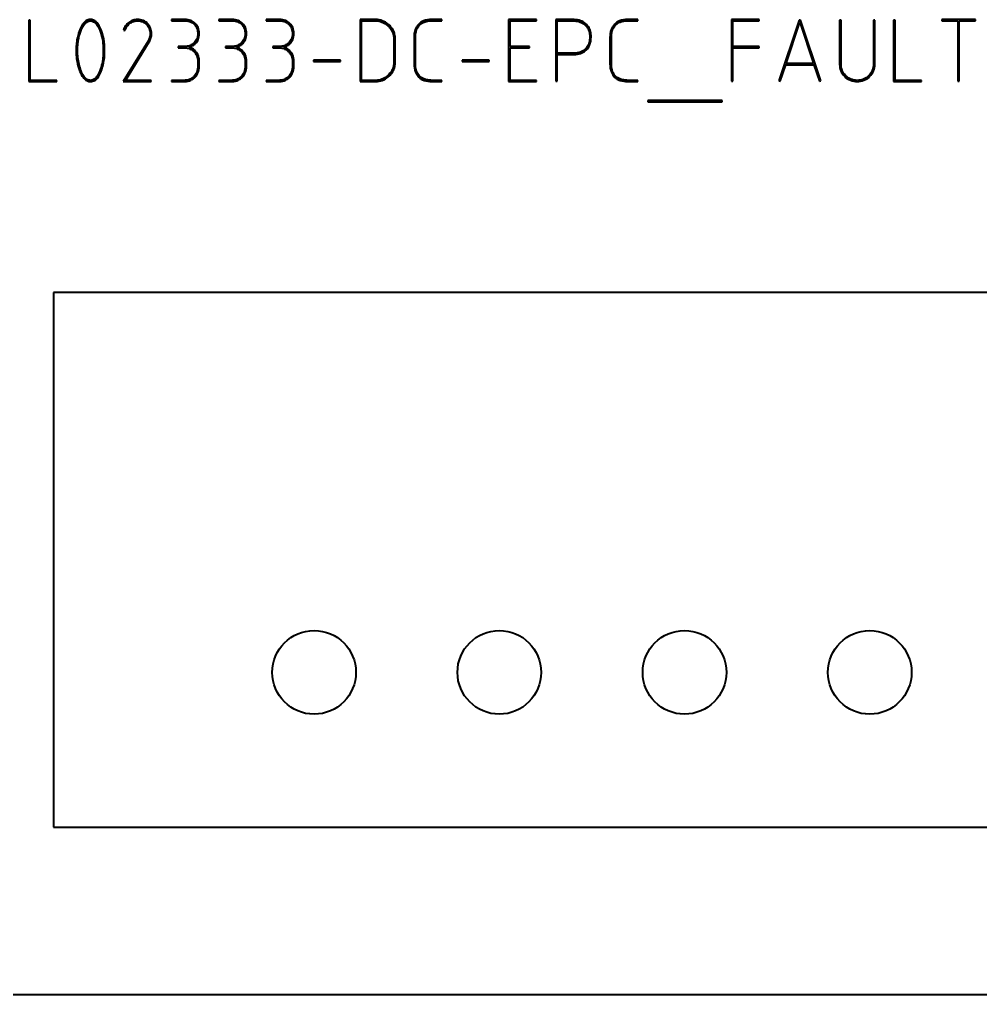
# Model space of a CAD drawing. Header units: millimetres. Extents: x 0 to 5887, y 0 to 4158.
# Drawn here: x 878.6 to 918.14, y 2729.89 to 2769.99 of the extents above; entities that cross this region are included whole.
import ezdxf

# ---------------------------------------------------------------- set-up
doc = ezdxf.new("R2010")
doc.units = ezdxf.units.MM
doc.header["$LTSCALE"] = 7
doc.layers.add('가시적인 것(ISO)', color=3, linetype='Continuous', lineweight=40)

msp = doc.modelspace()

# ---------------------------------------------------------------- linework, layer by layer
at = {"layer": '가시적인 것(ISO)'}
for p, q in [((879.0456, 2769.965), (878.989, 2769.965)), ((878.989, 2769.965), (878.989, 2767.4412)), ((879.0456, 2767.4919), (879.0456, 2769.965)), ((885.4104, 2769.9948), (884.8561, 2769.9948)), ((884.8561, 2769.9948), (884.8561, 2769.9382)), ((884.8561, 2769.9382), (885.4104, 2769.9382)), ((887.3561, 2769.9948), (886.8019, 2769.9948)), ((886.8019, 2769.9948), (886.8019, 2769.9382)), ((886.8019, 2769.9382), (887.3561, 2769.9382)), ((889.3019, 2769.9948), (888.7477, 2769.9948)), ((888.7477, 2769.9948), (888.7477, 2769.9382)), ((888.7477, 2769.9382), (889.3019, 2769.9382)), ((893.2649, 2769.9948), (892.6094, 2769.9948)), ((892.6094, 2769.9948), (892.6094, 2767.4412)), ((892.666, 2769.9382), (893.2649, 2769.9382)), ((892.666, 2767.4919), (892.666, 2769.9382)), ((895.9735, 2769.9948), (895.5534, 2769.9948)), ((895.5534, 2769.9382), (895.9735, 2769.9382)), ((895.9735, 2769.9382), (895.9735, 2769.9948)), ((899.8651, 2769.9948), (898.7238, 2769.9948)), ((898.7238, 2769.9948), (898.7238, 2767.4412)), ((898.7804, 2768.8834), (898.7804, 2769.9382)), ((898.7804, 2769.9382), (899.8651, 2769.9382)), ((899.8651, 2769.9382), (899.8651, 2769.9948)), ((901.3579, 2769.9948), (900.6696, 2769.9948)), ((900.6696, 2769.9948), (900.6696, 2767.465)), ((900.7262, 2768.6063), (900.7262, 2769.9382)), ((900.7262, 2769.9382), (901.3579, 2769.9382)), ((904.0337, 2769.9948), (903.6136, 2769.9948)), ((903.6136, 2769.9382), (904.0337, 2769.9382)), ((904.0337, 2769.9382), (904.0337, 2769.9948)), ((909.0367, 2769.9948), (907.8955, 2769.9948)), ((907.8955, 2769.9948), (907.8955, 2767.465)), ((907.9521, 2768.8834), (907.9521, 2769.9382)), ((907.9521, 2769.9382), (909.0367, 2769.9382)), ((909.0367, 2769.9382), (909.0367, 2769.9948)), ((910.6755, 2769.965), (909.8442, 2767.471)), ((910.7322, 2769.965), (910.6755, 2769.965)), ((911.5635, 2767.471), (910.7322, 2769.965)), ((912.3978, 2769.965), (912.3412, 2769.965)), ((912.3412, 2769.965), (912.3412, 2768.1593)), ((912.3978, 2768.1593), (912.3978, 2769.965)), ((913.7864, 2769.965), (913.7328, 2769.965)), ((913.7328, 2769.965), (913.7328, 2768.1593)), ((913.7864, 2768.1593), (913.7864, 2769.965)), ((914.5641, 2769.965), (914.5641, 2767.4412)), ((914.6207, 2769.965), (914.5641, 2769.965)), ((914.6207, 2767.4919), (914.6207, 2769.965)), ((916.5397, 2769.9948), (916.5397, 2769.9382)), ((917.9282, 2769.9948), (916.5397, 2769.9948)), ((916.5397, 2769.9382), (917.2071, 2769.9382)), ((917.2071, 2769.9382), (917.2071, 2767.465)), ((917.2637, 2767.465), (917.2637, 2769.9382)), ((917.2637, 2769.9382), (917.9282, 2769.9382)), ((917.9282, 2769.9382), (917.9282, 2769.9948)), ((882.8835, 2769.5628), (882.9372, 2769.5449)), ((910.1392, 2768.1861), (910.7024, 2769.8786)), ((910.7024, 2769.8786), (911.2685, 2768.1861)), ((883.8877, 2769.1009), (882.8597, 2767.4412)), ((894.0009, 2769.2022), (894.0009, 2768.2308)), ((894.0546, 2768.2308), (894.0546, 2769.2022)), ((894.8323, 2769.2708), (894.8323, 2768.1623)), ((894.8889, 2768.1623), (894.8889, 2769.2708)), ((902.8925, 2769.2708), (902.8925, 2768.1623)), ((902.9491, 2768.1623), (902.9491, 2769.2708)), ((880.9348, 2768.8178), (880.9348, 2768.6152)), ((880.9914, 2768.6152), (880.9914, 2768.8149)), ((882.0462, 2768.8149), (882.0462, 2768.6152)), ((882.1028, 2768.6152), (882.1028, 2768.8178)), ((882.958, 2767.4919), (883.9354, 2769.0741)), ((885.4759, 2768.8834), (885.1332, 2768.8834)), ((885.1332, 2768.8834), (885.1332, 2768.8298)), ((885.1332, 2768.8298), (885.4759, 2768.8298)), ((887.4217, 2768.8834), (887.079, 2768.8834)), ((887.079, 2768.8834), (887.079, 2768.8298)), ((887.079, 2768.8298), (887.4217, 2768.8298)), ((889.3674, 2768.8834), (889.0248, 2768.8834)), ((889.0248, 2768.8834), (889.0248, 2768.8298)), ((889.0248, 2768.8298), (889.3674, 2768.8298)), ((899.585, 2768.8834), (898.7804, 2768.8834)), ((898.7804, 2767.4919), (898.7804, 2768.8298)), ((898.7804, 2768.8298), (899.585, 2768.8298)), ((899.585, 2768.8298), (899.585, 2768.8834)), ((909.0367, 2768.8834), (907.9521, 2768.8834)), ((907.9521, 2767.465), (907.9521, 2768.8268)), ((907.9521, 2768.8268), (909.0367, 2768.8268)), ((909.0367, 2768.8268), (909.0367, 2768.8834)), ((885.9378, 2768.2785), (885.9378, 2768.0848)), ((885.9944, 2768.0848), (885.9944, 2768.2785)), ((887.8835, 2768.2785), (887.8835, 2768.0848)), ((887.9401, 2768.0848), (887.9401, 2768.2785)), ((889.8293, 2768.2785), (889.8293, 2768.0848)), ((889.8859, 2768.0848), (889.8859, 2768.2785)), ((890.6934, 2768.3262), (890.6934, 2768.2696)), ((891.8049, 2768.3262), (890.6934, 2768.3262)), ((891.8049, 2768.2696), (891.8049, 2768.3262)), ((896.8078, 2768.3262), (896.8078, 2768.2696)), ((897.9193, 2768.3262), (896.8078, 2768.3262)), ((897.9193, 2768.2696), (897.9193, 2768.3262)), ((901.3579, 2768.6063), (900.7262, 2768.6063)), ((900.7262, 2767.465), (900.7262, 2768.5497)), ((900.7262, 2768.5497), (901.3579, 2768.5497)), ((890.6934, 2768.2696), (891.8049, 2768.2696)), ((896.8078, 2768.2696), (897.9193, 2768.2696)), ((909.8978, 2767.4591), (910.1213, 2768.1325)), ((910.1213, 2768.1325), (911.2864, 2768.1325)), ((911.2685, 2768.1861), (910.1392, 2768.1861)), ((911.2864, 2768.1325), (911.5129, 2767.4591)), ((880.1303, 2767.4919), (879.0456, 2767.4919)), ((880.1303, 2767.4412), (880.1303, 2767.4919)), ((884.0218, 2767.4919), (882.958, 2767.4919)), ((884.0218, 2767.4412), (884.0218, 2767.4919)), ((885.3567, 2767.4919), (884.8561, 2767.4919)), ((884.8561, 2767.4919), (884.8561, 2767.4412)), ((887.3025, 2767.4919), (886.8019, 2767.4919)), ((886.8019, 2767.4919), (886.8019, 2767.4412)), ((889.2483, 2767.4919), (888.7477, 2767.4919)), ((888.7477, 2767.4919), (888.7477, 2767.4412)), ((893.2649, 2767.4919), (892.666, 2767.4919)), ((895.9735, 2767.4919), (895.5534, 2767.4919)), ((895.9735, 2767.4412), (895.9735, 2767.4919)), ((899.8651, 2767.4919), (898.7804, 2767.4919)), ((899.8651, 2767.4412), (899.8651, 2767.4919)), ((904.0337, 2767.4919), (903.6136, 2767.4919)), ((904.0337, 2767.4412), (904.0337, 2767.4919)), ((915.7053, 2767.4919), (914.6207, 2767.4919)), ((915.7053, 2767.4412), (915.7053, 2767.4919)), ((878.989, 2767.4412), (880.1303, 2767.4412)), ((882.8597, 2767.4412), (884.0218, 2767.4412)), ((884.8561, 2767.4412), (885.3567, 2767.4412)), ((886.8019, 2767.4412), (887.3025, 2767.4412)), ((888.7477, 2767.4412), (889.2483, 2767.4412)), ((892.6094, 2767.4412), (893.2649, 2767.4412)), ((895.5534, 2767.4412), (895.9735, 2767.4412)), ((898.7238, 2767.4412), (899.8651, 2767.4412)), ((900.6696, 2767.465), (900.7262, 2767.465)), ((903.6136, 2767.4412), (904.0337, 2767.4412)), ((907.8955, 2767.465), (907.9521, 2767.465)), ((909.8442, 2767.471), (909.8978, 2767.4591)), ((911.5129, 2767.4591), (911.5635, 2767.471)), ((914.5641, 2767.4412), (915.7053, 2767.4412)), ((917.2071, 2767.465), (917.2637, 2767.465)), ((907.5081, 2766.6635), (904.4509, 2766.6635)), ((904.4509, 2766.6635), (904.4509, 2766.6069)), ((904.4509, 2766.6069), (907.5081, 2766.6069)), ((907.5081, 2766.6069), (907.5081, 2766.6635)), ((1042.4037, 2758.7722), (880.0051, 2758.7722)), ((880.0051, 2758.7722), (880.0051, 2736.7724)), ((880.0051, 2736.7724), (1042.4037, 2736.7724)), ((868.2836, 2729.8923), (1078.2836, 2729.8923))]:
    msp.add_line(p, q, dxfattribs=at)
for centre in [(890.72, 2743.1428), (898.34, 2743.1428), (905.96, 2743.1428), (913.58, 2743.1428)]:
    msp.add_circle(centre, 1.721, dxfattribs=at)
for points, knots in [([(881.0808, 2769.39), (881.1123, 2769.4972), (881.1544, 2769.6136), (881.24, 2769.763), (881.2765, 2769.8145), (881.3488, 2769.881), (881.3803, 2769.9028), (881.4486, 2769.9314), (881.483, 2769.9382), (881.5188, 2769.9382)], [-0.073926165, -0.073926165, -0.073926165, -0.073926165, -0.040230362, -0.040230362, -0.022208941, -0.022208941, -0.010738401, -0.010738401, 0, 0, 0, 0]), ([(881.5188, 2769.9948), (881.4876, 2769.9948), (881.4566, 2769.9914), (881.3971, 2769.9762), (881.3695, 2769.9651), (881.2987, 2769.9246), (881.2613, 2769.8895), (881.2298, 2769.8488)], [-0.033833788, -0.033833788, -0.033833788, -0.033833788, -0.024459617, -0.024459617, -0.015433909, -0.015433909, 0, 0, 0, 0]), ([(882.0105, 2769.4078), (881.9784, 2769.5167), (881.9361, 2769.6325), (881.8468, 2769.7913), (881.8057, 2769.8498), (881.7225, 2769.927), (881.6854, 2769.9526), (881.6039, 2769.9867), (881.5621, 2769.9948), (881.5188, 2769.9948)], [-0.081247029, -0.081247029, -0.081247029, -0.081247029, -0.047057528, -0.047057528, -0.026525058, -0.026525058, -0.012998938, -0.012998938, 0, 0, 0, 0]), ([(881.5188, 2769.9382), (881.5417, 2769.9382), (881.5642, 2769.9354), (881.6087, 2769.9238), (881.63, 2769.9151), (881.6961, 2769.8788), (881.7349, 2769.8418), (881.8459, 2769.7038), (881.9088, 2769.5606), (881.9598, 2769.39)], [-0.095419893, -0.095419893, -0.095419893, -0.095419893, -0.08564713, -0.08564713, -0.075755495, -0.075755495, -0.053424144, -0.053424144, 0, 0, 0, 0]), ([(882.961, 2769.6075), (882.9938, 2769.6761), (883.0357, 2769.7406), (883.1355, 2769.8389), (883.1877, 2769.874), (883.3161, 2769.9266), (883.3898, 2769.9382), (883.4646, 2769.9382)], [-0.064452294, -0.064452294, -0.064452294, -0.064452294, -0.04163441, -0.04163441, -0.022426503, -0.022426503, 0, 0, 0, 0]), ([(883.4646, 2769.9948), (883.399, 2769.9948), (883.3347, 2769.9855), (883.2104, 2769.9447), (883.1535, 2769.9145), (883.1011, 2769.8757)], [-0.039238251, -0.039238251, -0.039238251, -0.039238251, -0.019563387, -0.019563387, 0, 0, 0, 0]), ([(883.8728, 2769.828), (883.8471, 2769.8552), (883.8189, 2769.8797), (883.7579, 2769.9219), (883.7258, 2769.9392), (883.6195, 2769.9827), (883.5426, 2769.9948), (883.4646, 2769.9948)], [-0.045668646, -0.045668646, -0.045668646, -0.045668646, -0.034431729, -0.034431729, -0.02341939, -0.02341939, 0, 0, 0, 0]), ([(883.4646, 2769.9382), (883.5011, 2769.9382), (883.5375, 2769.9351), (883.6073, 2769.9217), (883.6403, 2769.9118), (883.7322, 2769.8727), (883.7845, 2769.8355), (883.8779, 2769.7398), (883.9128, 2769.6865), (883.9652, 2769.5598), (883.9771, 2769.4876), (883.9771, 2769.4138)], [-0.07902445, -0.07902445, -0.07902445, -0.07902445, -0.068883896, -0.068883896, -0.059269061, -0.059269061, -0.041132113, -0.041132113, -0.022128881, -0.022128881, 0, 0, 0, 0]), ([(885.9944, 2769.4108), (885.9944, 2769.4963), (885.9813, 2769.5809), (885.9212, 2769.726), (885.8821, 2769.7842), (885.7803, 2769.8853), (885.7227, 2769.9236), (885.579, 2769.9822), (885.495, 2769.9948), (885.4104, 2769.9948)], [-0.094560312, -0.094560312, -0.094560312, -0.094560312, -0.068414912, -0.068414912, -0.046547909, -0.046547909, -0.025392756, -0.025392756, 0, 0, 0, 0]), ([(885.4104, 2769.9382), (885.4895, 2769.9382), (885.5685, 2769.9267), (885.6996, 2769.8731), (885.7506, 2769.8393), (885.7947, 2769.7952)], [-0.042472719, -0.042472719, -0.042472719, -0.042472719, -0.018729454, -0.018729454, 0, 0, 0, 0]), ([(887.9401, 2769.4108), (887.9401, 2769.4963), (887.927, 2769.5809), (887.867, 2769.726), (887.8278, 2769.7842), (887.7261, 2769.8853), (887.6685, 2769.9236), (887.5247, 2769.9822), (887.4408, 2769.9948), (887.3561, 2769.9948)], [-0.094560312, -0.094560312, -0.094560312, -0.094560312, -0.068414912, -0.068414912, -0.046547909, -0.046547909, -0.025392756, -0.025392756, 0, 0, 0, 0]), ([(887.3561, 2769.9382), (887.4352, 2769.9382), (887.5143, 2769.9267), (887.6453, 2769.8731), (887.6964, 2769.8393), (887.7405, 2769.7952)], [-0.042472719, -0.042472719, -0.042472719, -0.042472719, -0.018729454, -0.018729454, 0, 0, 0, 0]), ([(889.8859, 2769.4108), (889.8859, 2769.4963), (889.8728, 2769.5809), (889.8128, 2769.726), (889.7736, 2769.7842), (889.6718, 2769.8853), (889.6143, 2769.9236), (889.4705, 2769.9822), (889.3865, 2769.9948), (889.3019, 2769.9948)], [-0.094560312, -0.094560312, -0.094560312, -0.094560312, -0.068414912, -0.068414912, -0.046547909, -0.046547909, -0.025392756, -0.025392756, 0, 0, 0, 0]), ([(889.3019, 2769.9382), (889.381, 2769.9382), (889.46, 2769.9267), (889.5911, 2769.8731), (889.6421, 2769.8393), (889.6863, 2769.7952)], [-0.042472719, -0.042472719, -0.042472719, -0.042472719, -0.018729454, -0.018729454, 0, 0, 0, 0]), ([(893.7715, 2769.7952), (893.6974, 2769.8573), (893.6156, 2769.9095), (893.4419, 2769.978), (893.355, 2769.9948), (893.2649, 2769.9948)], [-0.05601897, -0.05601897, -0.05601897, -0.05601897, -0.027018846, -0.027018846, 0, 0, 0, 0]), ([(893.2649, 2769.9382), (893.3486, 2769.9382), (893.4293, 2769.9221), (893.5916, 2769.8578), (893.6687, 2769.8085), (893.7387, 2769.7505)], [-0.05235921, -0.05235921, -0.05235921, -0.05235921, -0.027266592, -0.027266592, 0, 0, 0, 0]), ([(894.8889, 2769.2708), (894.8889, 2769.3307), (894.8934, 2769.3912), (894.9142, 2769.5026), (894.9292, 2769.554), (894.9794, 2769.6668), (895.0182, 2769.7236), (895.1215, 2769.8231), (895.1828, 2769.861), (895.3466, 2769.9249), (895.451, 2769.9382), (895.5534, 2769.9382)], [-0.1076386, -0.1076386, -0.1076386, -0.1076386, -0.08967891, -0.08967891, -0.07368629, -0.07368629, -0.05269571, -0.05269571, -0.03071476, -0.03071476, 0, 0, 0, 0]), ([(895.5534, 2769.9948), (895.4414, 2769.9948), (895.3288, 2769.9788), (895.149, 2769.9042), (895.0814, 2769.8595), (895.023, 2769.8012)], [-0.058393373, -0.058393373, -0.058393373, -0.058393373, -0.024770194, -0.024770194, 0, 0, 0, 0]), ([(901.8436, 2769.8608), (901.7762, 2769.9067), (901.7025, 2769.9396), (901.5374, 2769.9852), (901.4475, 2769.9948), (901.3579, 2769.9948)], [-0.051352325, -0.051352325, -0.051352325, -0.051352325, -0.026885024, -0.026885024, 0, 0, 0, 0]), ([(901.3579, 2769.9382), (901.4421, 2769.9382), (901.527, 2769.9294), (901.6809, 2769.8869), (901.7491, 2769.8563), (901.8108, 2769.8131)], [-0.04788969, -0.04788969, -0.04788969, -0.04788969, -0.022620753, -0.022620753, 0, 0, 0, 0]), ([(902.9491, 2769.2708), (902.9491, 2769.3307), (902.9536, 2769.3912), (902.9744, 2769.5026), (902.9894, 2769.554), (903.0396, 2769.6668), (903.0784, 2769.7236), (903.1816, 2769.8231), (903.243, 2769.861), (903.4068, 2769.9249), (903.5112, 2769.9382), (903.6136, 2769.9382)], [-0.1076386, -0.1076386, -0.1076386, -0.1076386, -0.08967891, -0.08967891, -0.07368629, -0.07368629, -0.05269571, -0.05269571, -0.03071476, -0.03071476, 0, 0, 0, 0]), ([(903.6136, 2769.9948), (903.5016, 2769.9948), (903.3889, 2769.9788), (903.2092, 2769.9042), (903.1416, 2769.8595), (903.0832, 2769.8012)], [-0.058393373, -0.058393373, -0.058393373, -0.058393373, -0.024770194, -0.024770194, 0, 0, 0, 0]), ([(881.2298, 2769.8488), (881.1807, 2769.7845), (881.1409, 2769.7113), (881.0686, 2769.5469), (881.0372, 2769.4497), (881.0123, 2769.3542)], [-0.053833681, -0.053833681, -0.053833681, -0.053833681, -0.02960506, -0.02960506, 0, 0, 0, 0]), ([(883.1011, 2769.8757), (883.0492, 2769.8354), (883.0037, 2769.7888), (882.9294, 2769.682), (882.9021, 2769.6245), (882.8835, 2769.5628)], [-0.039015897, -0.039015897, -0.039015897, -0.039015897, -0.01932517, -0.01932517, 0, 0, 0, 0]), ([(882.9372, 2769.5449), (882.9394, 2769.5539), (882.9427, 2769.5632), (882.9509, 2769.5837), (882.9559, 2769.5956), (882.961, 2769.6075)], [-0.006641129, -0.006641129, -0.006641129, -0.006641129, -0.0038736591, -0.0038736591, 0, 0, 0, 0]), ([(884.0307, 2769.4138), (884.0307, 2769.4917), (884.019, 2769.5682), (883.9645, 2769.7113), (883.9245, 2769.7734), (883.8728, 2769.828)], [-0.04592055, -0.04592055, -0.04592055, -0.04592055, -0.022560039, -0.022560039, 0, 0, 0, 0]), ([(885.7947, 2769.7952), (885.8183, 2769.7711), (885.8393, 2769.7449), (885.8754, 2769.6879), (885.8902, 2769.6578), (885.9276, 2769.5573), (885.9378, 2769.4842), (885.9378, 2769.4108)], [-0.042251075, -0.042251075, -0.042251075, -0.042251075, -0.032139382, -0.032139382, -0.022011216, -0.022011216, 0, 0, 0, 0]), ([(887.7405, 2769.7952), (887.7641, 2769.7711), (887.785, 2769.7449), (887.8212, 2769.6879), (887.836, 2769.6578), (887.8734, 2769.5573), (887.8835, 2769.4842), (887.8835, 2769.4108)], [-0.042251075, -0.042251075, -0.042251075, -0.042251075, -0.032139382, -0.032139382, -0.022011216, -0.022011216, 0, 0, 0, 0]), ([(889.6863, 2769.7952), (889.7099, 2769.7711), (889.7308, 2769.7449), (889.7669, 2769.6879), (889.7818, 2769.6578), (889.8191, 2769.5573), (889.8293, 2769.4842), (889.8293, 2769.4108)], [-0.042251075, -0.042251075, -0.042251075, -0.042251075, -0.032139382, -0.032139382, -0.022011216, -0.022011216, 0, 0, 0, 0]), ([(893.7387, 2769.7505), (893.7852, 2769.712), (893.8276, 2769.669), (893.8988, 2769.5754), (893.9273, 2769.5265), (893.9851, 2769.3872), (894.0009, 2769.296), (894.0009, 2769.2022)], [-0.063361504, -0.063361504, -0.063361504, -0.063361504, -0.045244737, -0.045244737, -0.028120165, -0.028120165, 0, 0, 0, 0]), ([(894.0546, 2769.2022), (894.0546, 2769.2645), (894.0481, 2769.3263), (894.0201, 2769.445), (893.9994, 2769.5007), (893.9222, 2769.6476), (893.8532, 2769.7273), (893.7715, 2769.7952)], [-0.068467441, -0.068467441, -0.068467441, -0.068467441, -0.049794753, -0.049794753, -0.031860575, -0.031860575, 0, 0, 0, 0]), ([(895.023, 2769.8012), (894.9912, 2769.7699), (894.9634, 2769.7353), (894.9151, 2769.6589), (894.8954, 2769.6178), (894.8452, 2769.4779), (894.8323, 2769.3736), (894.8323, 2769.2708)], [-0.057937691, -0.057937691, -0.057937691, -0.057937691, -0.044560653, -0.044560653, -0.030839357, -0.030839357, 0, 0, 0, 0]), ([(901.8108, 2769.8131), (901.8551, 2769.7831), (901.8944, 2769.7476), (901.9618, 2769.6646), (901.9884, 2769.6188), (902.0472, 2769.4754), (902.0611, 2769.3723), (902.0611, 2769.2708)], [-0.062500494, -0.062500494, -0.062500494, -0.062500494, -0.04647747, -0.04647747, -0.030460217, -0.030460217, 0, 0, 0, 0]), ([(902.1148, 2769.2708), (902.1148, 2769.3487), (902.1071, 2769.4275), (902.0706, 2769.5703), (902.0444, 2769.6342), (901.964, 2769.7598), (901.9091, 2769.8154), (901.8436, 2769.8608)], [-0.068126544, -0.068126544, -0.068126544, -0.068126544, -0.044726855, -0.044726855, -0.023893796, -0.023893796, 0, 0, 0, 0]), ([(903.0832, 2769.8012), (903.0514, 2769.7699), (903.0236, 2769.7353), (902.9753, 2769.6589), (902.9556, 2769.6178), (902.9053, 2769.4779), (902.8925, 2769.3736), (902.8925, 2769.2708)], [-0.057937691, -0.057937691, -0.057937691, -0.057937691, -0.044560653, -0.044560653, -0.030839357, -0.030839357, 0, 0, 0, 0]), ([(881.0123, 2769.3542), (880.9876, 2769.2632), (880.9676, 2769.1704), (880.9418, 2768.9913), (880.9348, 2768.9046), (880.9348, 2768.8178)], [-0.054308832, -0.054308832, -0.054308832, -0.054308832, -0.026012062, -0.026012062, 0, 0, 0, 0]), ([(880.9914, 2768.8149), (880.9914, 2768.9084), (880.9994, 2769.0018), (881.0293, 2769.1941), (881.0523, 2769.293), (881.0808, 2769.39)], [-0.058382317, -0.058382317, -0.058382317, -0.058382317, -0.030320564, -0.030320564, 0, 0, 0, 0]), ([(881.9598, 2769.39), (881.9874, 2769.2929), (882.0096, 2769.194), (882.0385, 2769.0017), (882.0462, 2768.9084), (882.0462, 2768.8149)], [-0.058327465, -0.058327465, -0.058327465, -0.058327465, -0.028053914, -0.028053914, 0, 0, 0, 0]), ([(882.1028, 2768.8178), (882.1028, 2768.9152), (882.0948, 2769.0122), (882.0639, 2769.2097), (882.0403, 2769.3097), (882.0105, 2769.4078)], [-0.059989608, -0.059989608, -0.059989608, -0.059989608, -0.030775048, -0.030775048, 0, 0, 0, 0]), ([(883.9771, 2769.4138), (883.9771, 2769.3589), (883.9698, 2769.3049), (883.9395, 2769.1987), (883.9167, 2769.1483), (883.8877, 2769.1009)], [-0.033155664, -0.033155664, -0.033155664, -0.033155664, -0.016681079, -0.016681079, 0, 0, 0, 0]), ([(883.9354, 2769.0741), (883.9667, 2769.125), (883.9908, 2769.179), (884.0232, 2769.2944), (884.0307, 2769.3536), (884.0307, 2769.4138)], [-0.035957284, -0.035957284, -0.035957284, -0.035957284, -0.018045533, -0.018045533, 0, 0, 0, 0]), ([(885.5832, 2768.8536), (885.6337, 2768.8715), (885.6831, 2768.8937), (885.7705, 2768.9462), (885.809, 2768.9753), (885.8904, 2769.057), (885.9267, 2769.1117), (885.9824, 2769.249), (885.9944, 2769.3297), (885.9944, 2769.4108)], [-0.07500026, -0.07500026, -0.07500026, -0.07500026, -0.058918032, -0.058918032, -0.044424672, -0.044424672, -0.024342263, -0.024342263, 0, 0, 0, 0]), ([(885.9378, 2769.4108), (885.9378, 2769.3677), (885.9337, 2769.3247), (885.9158, 2769.2431), (885.9027, 2769.2052), (885.8552, 2769.1104), (885.8146, 2769.0603), (885.7649, 2769.0175)], [-0.044720045, -0.044720045, -0.044720045, -0.044720045, -0.031785383, -0.031785383, -0.019662695, -0.019662695, 0, 0, 0, 0]), ([(887.5289, 2768.8536), (887.5795, 2768.8715), (887.6289, 2768.8937), (887.7163, 2768.9462), (887.7548, 2768.9753), (887.8362, 2769.057), (887.8724, 2769.1117), (887.9281, 2769.249), (887.9401, 2769.3297), (887.9401, 2769.4108)], [-0.07500026, -0.07500026, -0.07500026, -0.07500026, -0.058918032, -0.058918032, -0.044424672, -0.044424672, -0.024342263, -0.024342263, 0, 0, 0, 0]), ([(887.8835, 2769.4108), (887.8835, 2769.3677), (887.8795, 2769.3247), (887.8615, 2769.2431), (887.8484, 2769.2052), (887.801, 2769.1104), (887.7604, 2769.0603), (887.7107, 2769.0175)], [-0.044720045, -0.044720045, -0.044720045, -0.044720045, -0.031785383, -0.031785383, -0.019662695, -0.019662695, 0, 0, 0, 0]), ([(889.4747, 2768.8536), (889.5252, 2768.8715), (889.5746, 2768.8937), (889.662, 2768.9462), (889.7006, 2768.9753), (889.7819, 2769.057), (889.8182, 2769.1117), (889.8739, 2769.249), (889.8859, 2769.3297), (889.8859, 2769.4108)], [-0.07500026, -0.07500026, -0.07500026, -0.07500026, -0.058918032, -0.058918032, -0.044424672, -0.044424672, -0.024342263, -0.024342263, 0, 0, 0, 0]), ([(889.8293, 2769.4108), (889.8293, 2769.3677), (889.8253, 2769.3247), (889.8073, 2769.2431), (889.7942, 2769.2052), (889.7467, 2769.1104), (889.7061, 2769.0603), (889.6565, 2769.0175)], [-0.044720045, -0.044720045, -0.044720045, -0.044720045, -0.031785383, -0.031785383, -0.019662695, -0.019662695, 0, 0, 0, 0]), ([(902.0611, 2769.2708), (902.0611, 2769.1964), (902.0539, 2769.1211), (902.0188, 2768.9858), (901.9936, 2768.9257), (901.9185, 2768.8128), (901.8693, 2768.7645), (901.8108, 2768.7255)], [-0.063013025, -0.063013025, -0.063013025, -0.063013025, -0.040703145, -0.040703145, -0.021078822, -0.021078822, 0, 0, 0, 0]), ([(901.8436, 2768.6778), (901.8913, 2768.7103), (901.9337, 2768.7486), (902.0063, 2768.8384), (902.035, 2768.888), (902.0995, 2769.0451), (902.1148, 2769.1589), (902.1148, 2769.2708)], [-0.068183159, -0.068183159, -0.068183159, -0.068183159, -0.050895266, -0.050895266, -0.033565866, -0.033565866, 0, 0, 0, 0]), ([(885.7649, 2769.0175), (885.7237, 2768.9831), (885.6788, 2768.9544), (885.5809, 2768.909), (885.5293, 2768.8931), (885.4759, 2768.8834)], [-0.03239231, -0.03239231, -0.03239231, -0.03239231, -0.016283995, -0.016283995, 0, 0, 0, 0]), ([(885.4759, 2768.8298), (885.5286, 2768.8206), (885.5787, 2768.8034), (885.6778, 2768.7529), (885.7249, 2768.7192), (885.7679, 2768.6808)], [-0.033352142, -0.033352142, -0.033352142, -0.033352142, -0.017304822, -0.017304822, 0, 0, 0, 0]), ([(885.9944, 2768.2785), (885.9944, 2768.3276), (885.9898, 2768.3765), (885.9696, 2768.4699), (885.9547, 2768.5135), (885.9091, 2768.607), (885.8683, 2768.6703), (885.739, 2768.785), (885.664, 2768.8254), (885.5832, 2768.8536)], [-0.095221427, -0.095221427, -0.095221427, -0.095221427, -0.072916186, -0.072916186, -0.051855984, -0.051855984, -0.025675529, -0.025675529, 0, 0, 0, 0]), ([(885.7679, 2768.6808), (885.7954, 2768.6547), (885.8204, 2768.6263), (885.8633, 2768.5653), (885.8811, 2768.5335), (885.925, 2768.4294), (885.9378, 2768.3549), (885.9378, 2768.2785)], [-0.045271639, -0.045271639, -0.045271639, -0.045271639, -0.033900816, -0.033900816, -0.022910646, -0.022910646, 0, 0, 0, 0]), ([(887.7107, 2769.0175), (887.6695, 2768.9831), (887.6246, 2768.9544), (887.5266, 2768.909), (887.4751, 2768.8931), (887.4217, 2768.8834)], [-0.03239231, -0.03239231, -0.03239231, -0.03239231, -0.016283995, -0.016283995, 0, 0, 0, 0]), ([(887.4217, 2768.8298), (887.4744, 2768.8206), (887.5245, 2768.8034), (887.6235, 2768.7529), (887.6706, 2768.7192), (887.7137, 2768.6808)], [-0.033352142, -0.033352142, -0.033352142, -0.033352142, -0.017304822, -0.017304822, 0, 0, 0, 0]), ([(887.9401, 2768.2785), (887.9401, 2768.3276), (887.9356, 2768.3765), (887.9153, 2768.4699), (887.9005, 2768.5135), (887.8549, 2768.607), (887.8141, 2768.6703), (887.6847, 2768.785), (887.6098, 2768.8254), (887.5289, 2768.8536)], [-0.095221427, -0.095221427, -0.095221427, -0.095221427, -0.072916186, -0.072916186, -0.051855984, -0.051855984, -0.025675529, -0.025675529, 0, 0, 0, 0]), ([(887.7137, 2768.6808), (887.7412, 2768.6547), (887.7662, 2768.6263), (887.8091, 2768.5653), (887.8268, 2768.5335), (887.8708, 2768.4294), (887.8835, 2768.3549), (887.8835, 2768.2785)], [-0.045271639, -0.045271639, -0.045271639, -0.045271639, -0.033900816, -0.033900816, -0.022910646, -0.022910646, 0, 0, 0, 0]), ([(889.6565, 2769.0175), (889.6152, 2768.9831), (889.5704, 2768.9544), (889.4724, 2768.909), (889.4208, 2768.8931), (889.3674, 2768.8834)], [-0.03239231, -0.03239231, -0.03239231, -0.03239231, -0.016283995, -0.016283995, 0, 0, 0, 0]), ([(889.3674, 2768.8298), (889.4202, 2768.8206), (889.4703, 2768.8034), (889.5693, 2768.7529), (889.6164, 2768.7192), (889.6595, 2768.6808)], [-0.033352142, -0.033352142, -0.033352142, -0.033352142, -0.017304822, -0.017304822, 0, 0, 0, 0]), ([(889.8859, 2768.2785), (889.8859, 2768.3276), (889.8813, 2768.3765), (889.8611, 2768.4699), (889.8463, 2768.5135), (889.8007, 2768.607), (889.7598, 2768.6703), (889.6305, 2768.785), (889.5555, 2768.8254), (889.4747, 2768.8536)], [-0.095221427, -0.095221427, -0.095221427, -0.095221427, -0.072916186, -0.072916186, -0.051855984, -0.051855984, -0.025675529, -0.025675529, 0, 0, 0, 0]), ([(889.6595, 2768.6808), (889.687, 2768.6547), (889.7119, 2768.6263), (889.7548, 2768.5653), (889.7726, 2768.5335), (889.8165, 2768.4294), (889.8293, 2768.3549), (889.8293, 2768.2785)], [-0.045271639, -0.045271639, -0.045271639, -0.045271639, -0.033900816, -0.033900816, -0.022910646, -0.022910646, 0, 0, 0, 0]), ([(901.8108, 2768.7255), (901.7494, 2768.6838), (901.6815, 2768.655), (901.528, 2768.6146), (901.4423, 2768.6063), (901.3579, 2768.6063)], [-0.047582734, -0.047582734, -0.047582734, -0.047582734, -0.025331305, -0.025331305, 0, 0, 0, 0]), ([(880.9348, 2768.6152), (880.9348, 2768.5173), (880.9427, 2768.4199), (880.9737, 2768.2223), (880.9972, 2768.1229), (881.0272, 2768.0252)], [-0.060013754, -0.060013754, -0.060013754, -0.060013754, -0.030642808, -0.030642808, 0, 0, 0, 0]), ([(881.0719, 2768.0729), (881.0465, 2768.1658), (881.0256, 2768.2607), (880.9988, 2768.4417), (880.9914, 2768.5286), (880.9914, 2768.6152)], [-0.0548773, -0.0548773, -0.0548773, -0.0548773, -0.025986762, -0.025986762, 0, 0, 0, 0]), ([(882.0462, 2768.6152), (882.0462, 2768.5217), (882.0385, 2768.4283), (882.0096, 2768.2361), (881.9874, 2768.1372), (881.9598, 2768.0401)], [-0.058322627, -0.058322627, -0.058322627, -0.058322627, -0.03027104, -0.03027104, 0, 0, 0, 0]), ([(882.0254, 2768.0789), (882.0496, 2768.1713), (882.0698, 2768.2659), (882.0956, 2768.4446), (882.1028, 2768.5302), (882.1028, 2768.6152)], [-0.054187527, -0.054187527, -0.054187527, -0.054187527, -0.02551011, -0.02551011, 0, 0, 0, 0]), ([(901.3579, 2768.5497), (901.4478, 2768.5497), (901.5384, 2768.5588), (901.7031, 2768.6022), (901.7765, 2768.6334), (901.8436, 2768.6778)], [-0.05109337, -0.05109337, -0.05109337, -0.05109337, -0.024123266, -0.024123266, 0, 0, 0, 0]), ([(881.0272, 2768.0252), (881.0596, 2767.9175), (881.1021, 2767.8031), (881.1914, 2767.6451), (881.2329, 2767.5862), (881.3164, 2767.5088), (881.3534, 2767.4832), (881.4345, 2767.4493), (881.4759, 2767.4412), (881.5188, 2767.4412)], [-0.080929363, -0.080929363, -0.080929363, -0.080929363, -0.047041743, -0.047041743, -0.026384352, -0.026384352, -0.012888441, -0.012888441, 0, 0, 0, 0]), ([(881.5188, 2767.4919), (881.495, 2767.4919), (881.4716, 2767.4948), (881.4254, 2767.5071), (881.4034, 2767.5163), (881.3353, 2767.555), (881.2956, 2767.5941), (881.1831, 2767.7404), (881.1209, 2767.8924), (881.0719, 2768.0729)], [-0.10008057, -0.10008057, -0.10008057, -0.10008057, -0.08983804, -0.08983804, -0.07950042, -0.07950042, -0.0561314, -0.0561314, 0, 0, 0, 0]), ([(881.9598, 2768.0401), (881.928, 2767.9336), (881.8856, 2767.8182), (881.7998, 2767.6688), (881.7627, 2767.6166), (881.6896, 2767.5494), (881.6579, 2767.5275), (881.5892, 2767.4988), (881.5547, 2767.4919), (881.5188, 2767.4919)], [-0.074097846, -0.074097846, -0.074097846, -0.074097846, -0.040565707, -0.040565707, -0.022323482, -0.022323482, -0.010771867, -0.010771867, 0, 0, 0, 0]), ([(881.8108, 2767.5872), (881.8602, 2767.6497), (881.8997, 2767.7221), (881.9709, 2767.8854), (882.0015, 2767.9833), (882.0254, 2768.0789)], [-0.053407702, -0.053407702, -0.053407702, -0.053407702, -0.029558577, -0.029558577, 0, 0, 0, 0]), ([(885.9378, 2768.0848), (885.9378, 2767.9962), (885.9251, 2767.9074), (885.8661, 2767.7602), (885.8288, 2767.7027), (885.7798, 2767.6528)], [-0.047583654, -0.047583654, -0.047583654, -0.047583654, -0.020971812, -0.020971812, 0, 0, 0, 0]), ([(885.7888, 2767.5872), (885.8226, 2767.6156), (885.8527, 2767.6475), (885.9048, 2767.7188), (885.9261, 2767.7572), (885.9804, 2767.8885), (885.9944, 2767.987), (885.9944, 2768.0848)], [-0.055844895, -0.055844895, -0.055844895, -0.055844895, -0.042611318, -0.042611318, -0.029362829, -0.029362829, 0, 0, 0, 0]), ([(887.8835, 2768.0848), (887.8835, 2767.9962), (887.8709, 2767.9074), (887.8119, 2767.7602), (887.7746, 2767.7027), (887.7256, 2767.6528)], [-0.047583654, -0.047583654, -0.047583654, -0.047583654, -0.020971812, -0.020971812, 0, 0, 0, 0]), ([(887.7345, 2767.5872), (887.7683, 2767.6156), (887.7984, 2767.6475), (887.8506, 2767.7188), (887.8719, 2767.7572), (887.9261, 2767.8885), (887.9401, 2767.987), (887.9401, 2768.0848)], [-0.055844895, -0.055844895, -0.055844895, -0.055844895, -0.042611318, -0.042611318, -0.029362829, -0.029362829, 0, 0, 0, 0]), ([(889.8293, 2768.0848), (889.8293, 2767.9962), (889.8166, 2767.9074), (889.7576, 2767.7602), (889.7203, 2767.7027), (889.6714, 2767.6528)], [-0.047583654, -0.047583654, -0.047583654, -0.047583654, -0.020971812, -0.020971812, 0, 0, 0, 0]), ([(889.6803, 2767.5872), (889.7141, 2767.6156), (889.7442, 2767.6475), (889.7964, 2767.7188), (889.8176, 2767.7572), (889.8719, 2767.8885), (889.8859, 2767.987), (889.8859, 2768.0848)], [-0.055844895, -0.055844895, -0.055844895, -0.055844895, -0.042611318, -0.042611318, -0.029362829, -0.029362829, 0, 0, 0, 0]), ([(894.0009, 2768.2308), (894.0009, 2768.1725), (893.9949, 2768.1146), (893.9687, 2768.0035), (893.9494, 2767.9515), (893.8776, 2767.8155), (893.8141, 2767.7421), (893.7387, 2767.6796)], [-0.063620748, -0.063620748, -0.063620748, -0.063620748, -0.046127243, -0.046127243, -0.029365633, -0.029365633, 0, 0, 0, 0]), ([(893.7715, 2767.6379), (893.8216, 2767.6796), (893.8674, 2767.726), (893.9441, 2767.827), (893.9749, 2767.8799), (894.0375, 2768.0306), (894.0546, 2768.1293), (894.0546, 2768.2308)], [-0.068496446, -0.068496446, -0.068496446, -0.068496446, -0.048938799, -0.048938799, -0.030447779, -0.030447779, 0, 0, 0, 0]), ([(894.8323, 2768.1623), (894.8323, 2768.0467), (894.8486, 2767.9295), (894.9242, 2767.7498), (894.967, 2767.6849), (895.023, 2767.6289)], [-0.058472771, -0.058472771, -0.058472771, -0.058472771, -0.023748849, -0.023748849, 0, 0, 0, 0]), ([(895.5534, 2767.4919), (895.4967, 2767.4919), (895.4396, 2767.4962), (895.3332, 2767.5159), (895.284, 2767.5301), (895.1519, 2767.5868), (895.0971, 2767.6331), (895.0094, 2767.7227), (894.9699, 2767.7861), (894.9158, 2767.921), (894.8889, 2768.018), (894.8889, 2768.1623)], [-0.15709602, -0.15709602, -0.15709602, -0.15709602, -0.13830802, -0.13830802, -0.12121734, -0.12121734, -0.09035677, -0.09035677, -0.04327801, -0.04327801, 0, 0, 0, 0]), ([(902.8925, 2768.1623), (902.8925, 2768.0467), (902.9088, 2767.9295), (902.9844, 2767.7498), (903.0272, 2767.6849), (903.0832, 2767.6289)], [-0.058472771, -0.058472771, -0.058472771, -0.058472771, -0.023748849, -0.023748849, 0, 0, 0, 0]), ([(903.6136, 2767.4919), (903.5569, 2767.4919), (903.4998, 2767.4962), (903.3933, 2767.5159), (903.3442, 2767.5301), (903.2121, 2767.5868), (903.1572, 2767.6331), (903.0696, 2767.7227), (903.0301, 2767.7861), (902.976, 2767.921), (902.9491, 2768.018), (902.9491, 2768.1623)], [-0.15709602, -0.15709602, -0.15709602, -0.15709602, -0.13830802, -0.13830802, -0.12121734, -0.12121734, -0.09035677, -0.09035677, -0.04327801, -0.04327801, 0, 0, 0, 0]), ([(912.3412, 2768.1593), (912.3412, 2768.0635), (912.3571, 2767.9701), (912.4293, 2767.7936), (912.4827, 2767.7169), (912.5498, 2767.6498)], [-0.057210535, -0.057210535, -0.057210535, -0.057210535, -0.028470233, -0.028470233, 0, 0, 0, 0]), ([(913.0623, 2767.4919), (913.0157, 2767.4919), (912.9693, 2767.496), (912.8797, 2767.5137), (912.8372, 2767.5267), (912.6957, 2767.5879), (912.626, 2767.6497), (912.5251, 2767.7542), (912.4792, 2767.8215), (912.4129, 2767.9812), (912.3978, 2768.0691), (912.3978, 2768.1593)], [-0.086303636, -0.086303636, -0.086303636, -0.086303636, -0.07830272, -0.07830272, -0.070630299, -0.070630299, -0.051855162, -0.051855162, -0.027068708, -0.027068708, 0, 0, 0, 0]), ([(913.7328, 2768.1593), (913.7328, 2768.0706), (913.7176, 2767.9843), (913.6495, 2767.8202), (913.599, 2767.7484), (913.5361, 2767.6855)], [-0.053304242, -0.053304242, -0.053304242, -0.053304242, -0.026674889, -0.026674889, 0, 0, 0, 0]), ([(913.5748, 2767.6498), (913.6427, 2767.7167), (913.6969, 2767.7934), (913.7703, 2767.97), (913.7864, 2768.0634), (913.7864, 2768.1593)], [-0.057367853, -0.057367853, -0.057367853, -0.057367853, -0.028770998, -0.028770998, 0, 0, 0, 0]), ([(881.5188, 2767.4412), (881.5497, 2767.4412), (881.5802, 2767.4446), (881.6391, 2767.4593), (881.6666, 2767.4701), (881.7389, 2767.5102), (881.7779, 2767.5458), (881.8108, 2767.5872)], [-0.034068285, -0.034068285, -0.034068285, -0.034068285, -0.024815546, -0.024815546, -0.015873428, -0.015873428, 0, 0, 0, 0]), ([(885.7798, 2767.6528), (885.7534, 2767.6263), (885.7245, 2767.6027), (885.6617, 2767.5621), (885.6285, 2767.5454), (885.518, 2767.5033), (885.4376, 2767.4919), (885.3567, 2767.4919)], [-0.046691796, -0.046691796, -0.046691796, -0.046691796, -0.035460424, -0.035460424, -0.024258522, -0.024258522, 0, 0, 0, 0]), ([(885.3567, 2767.4412), (885.4375, 2767.4412), (885.5178, 2767.4518), (885.6661, 2767.502), (885.7309, 2767.5384), (885.7888, 2767.5872)], [-0.0469534, -0.0469534, -0.0469534, -0.0469534, -0.022713412, -0.022713412, 0, 0, 0, 0]), ([(887.7256, 2767.6528), (887.6991, 2767.6263), (887.6702, 2767.6027), (887.6075, 2767.5621), (887.5743, 2767.5454), (887.4638, 2767.5033), (887.3833, 2767.4919), (887.3025, 2767.4919)], [-0.046691796, -0.046691796, -0.046691796, -0.046691796, -0.035460424, -0.035460424, -0.024258522, -0.024258522, 0, 0, 0, 0]), ([(887.3025, 2767.4412), (887.3833, 2767.4412), (887.4636, 2767.4518), (887.6118, 2767.502), (887.6767, 2767.5384), (887.7345, 2767.5872)], [-0.0469534, -0.0469534, -0.0469534, -0.0469534, -0.022713412, -0.022713412, 0, 0, 0, 0]), ([(889.6714, 2767.6528), (889.6449, 2767.6263), (889.616, 2767.6027), (889.5532, 2767.5621), (889.5201, 2767.5454), (889.4095, 2767.5033), (889.3291, 2767.4919), (889.2483, 2767.4919)], [-0.046691796, -0.046691796, -0.046691796, -0.046691796, -0.035460424, -0.035460424, -0.024258522, -0.024258522, 0, 0, 0, 0]), ([(889.2483, 2767.4412), (889.329, 2767.4412), (889.4093, 2767.4518), (889.5576, 2767.502), (889.6225, 2767.5384), (889.6803, 2767.5872)], [-0.0469534, -0.0469534, -0.0469534, -0.0469534, -0.022713412, -0.022713412, 0, 0, 0, 0]), ([(893.7387, 2767.6796), (893.6694, 2767.6213), (893.5928, 2767.5722), (893.4303, 2767.5078), (893.3491, 2767.4919), (893.2649, 2767.4919)], [-0.052431041, -0.052431041, -0.052431041, -0.052431041, -0.025252727, -0.025252727, 0, 0, 0, 0]), ([(893.2649, 2767.4412), (893.3544, 2767.4412), (893.4408, 2767.458), (893.6142, 2767.5253), (893.6966, 2767.5769), (893.7715, 2767.6379)], [-0.055812254, -0.055812254, -0.055812254, -0.055812254, -0.028978609, -0.028978609, 0, 0, 0, 0]), ([(895.023, 2767.6289), (895.0543, 2767.5976), (895.0889, 2767.5702), (895.1653, 2767.5227), (895.2064, 2767.5034), (895.3463, 2767.4539), (895.4507, 2767.4412), (895.5534, 2767.4412)], [-0.05777944, -0.05777944, -0.05777944, -0.05777944, -0.044485239, -0.044485239, -0.030807516, -0.030807516, 0, 0, 0, 0]), ([(903.0832, 2767.6289), (903.1145, 2767.5976), (903.1491, 2767.5702), (903.2255, 2767.5227), (903.2666, 2767.5034), (903.4065, 2767.4539), (903.5109, 2767.4412), (903.6136, 2767.4412)], [-0.05777944, -0.05777944, -0.05777944, -0.05777944, -0.044485239, -0.044485239, -0.030807516, -0.030807516, 0, 0, 0, 0]), ([(912.5498, 2767.6498), (912.6178, 2767.5828), (912.6953, 2767.5293), (912.8727, 2767.4571), (912.9663, 2767.4412), (913.0623, 2767.4412)], [-0.05745743, -0.05745743, -0.05745743, -0.05745743, -0.02881612, -0.02881612, 0, 0, 0, 0]), ([(913.5361, 2767.6855), (913.4737, 2767.6232), (913.4024, 2767.5737), (913.2383, 2767.5066), (913.1514, 2767.4919), (913.0623, 2767.4919)], [-0.053183096, -0.053183096, -0.053183096, -0.053183096, -0.026731366, -0.026731366, 0, 0, 0, 0]), ([(913.0623, 2767.4412), (913.1584, 2767.4412), (913.2519, 2767.4571), (913.4294, 2767.5293), (913.5068, 2767.5828), (913.5748, 2767.6498)], [-0.057458639, -0.057458639, -0.057458639, -0.057458639, -0.028641912, -0.028641912, 0, 0, 0, 0])]:
    msp.add_open_spline(points, degree=3, knots=knots, dxfattribs=at)

doc.saveas('drawing.dxf')
